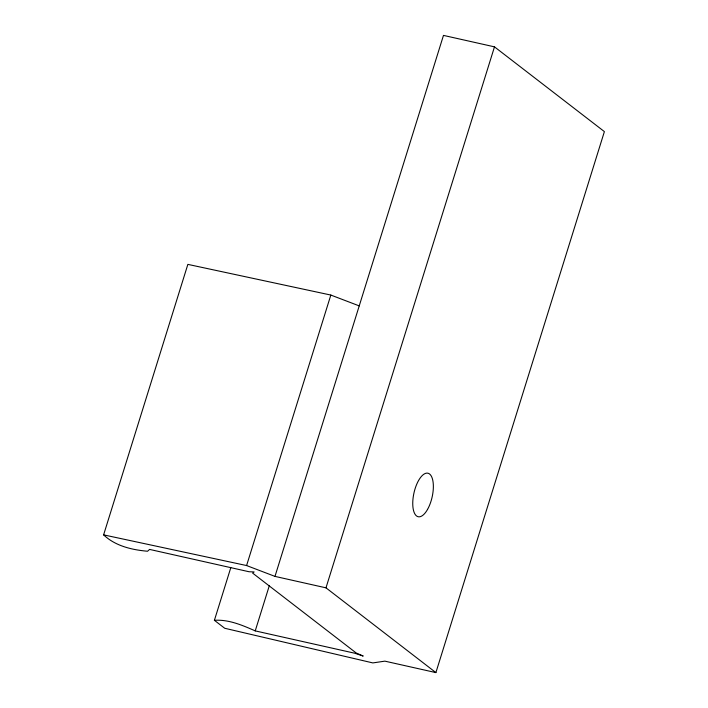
<?xml version="1.0" encoding="UTF-8"?>
<svg xmlns="http://www.w3.org/2000/svg" width="708" height="708" viewBox="0 0 708 708"><rect width="100%" height="100%" fill="white"/><g stroke="black" fill="none" stroke-linecap="round" stroke-linejoin="round"><path stroke-width="1.06" d="M230.79 567.692L214.4 620.314C228.64 619.305 242.437 625.253 255.234 630.89L354.699 653.21L363.195 656.059L356.212 652.988L252.641 573.108L254.137 571.94L249.057 571.745L149.592 549.417L147.547 551.24C131.883 549.868 115.307 546.01 103.607 534.867L187.859 264.376L330.831 295.059L359.23 305.891M103.607 534.867L246.588 565.55L330.831 295.059M255.234 630.89L269.332 585.631M246.588 565.55L274.978 576.392L443.474 35.4L494.485 46.852L604.393 131.608L435.889 672.6L384.886 661.148L372.833 662.918L224.71 628.261L214.4 620.314M435.889 672.6L325.981 587.835L494.485 46.852M274.978 576.392L325.981 587.835M427.561 509.379A22.293 9.31 -77.4 0 0 428.853 473.546A22.293 9.31 -77.4 0 0 412.773 501.99A22.293 9.31 -77.4 0 0 427.561 509.379"/></g></svg>
